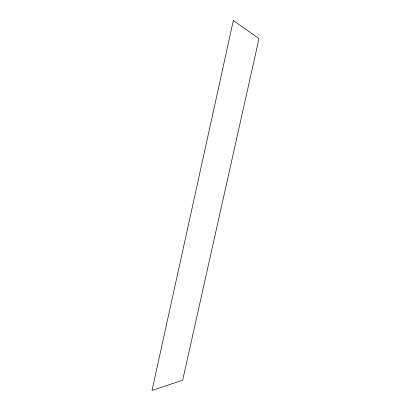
<?xml version="1.0" encoding="UTF-8"?>
<svg xmlns="http://www.w3.org/2000/svg" width="411" height="411" viewBox="0 0 411 411"><rect width="100%" height="100%" fill="white"/><g stroke="black" fill="none" stroke-linecap="round" stroke-linejoin="round"><path stroke-width="0.62" d="M233.33 20.55L152.008 390.45L182.664 380.232L258.992 38.603L233.33 20.55"/></g></svg>
